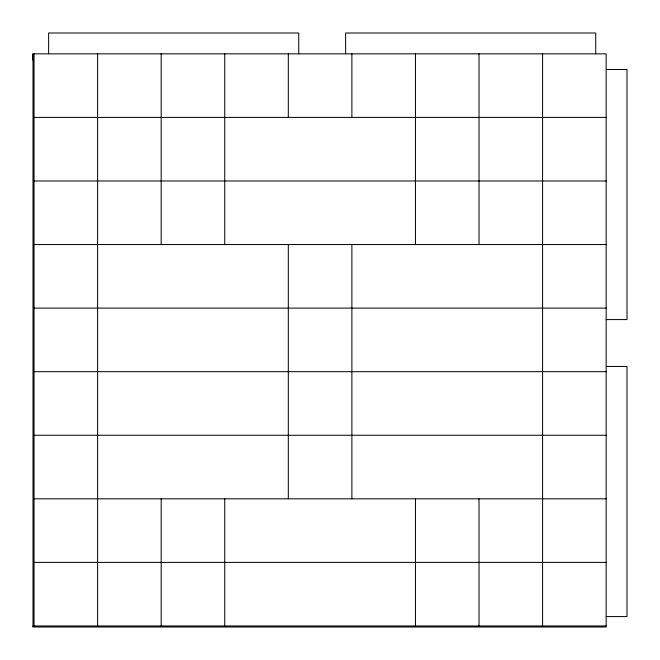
<?xml version="1.0" encoding="UTF-8"?>
<svg xmlns="http://www.w3.org/2000/svg" width="660" height="660" viewBox="0 0 660 660"><rect width="100%" height="100%" fill="white"/><g stroke="black" fill="none" stroke-linecap="round" stroke-linejoin="round"><path stroke-width="0.99" d="M33 626.48L33 625.961L606.16 625.961M33 60.06L33 53.84L606.16 53.84L606.16 627L33 627L33 53.84M606.16 69.473L627 69.473L627 319.58L606.16 319.58M34.039 117.414L606.16 117.414M34.039 180.98L606.16 180.98M34.039 244.547L606.16 244.547M34.039 308.113L606.16 308.113M606.16 366.473L627 366.473L627 616.58L606.16 616.58M34.039 371.687L606.16 371.687M34.039 435.254L606.16 435.254M34.039 498.82L606.16 498.82M34.039 562.386L606.16 562.386M595.741 53.84L595.741 33L345.634 33L345.634 53.84M542.586 53.84L542.586 625.961M479.02 53.84L479.02 244.547M479.02 498.82L479.02 625.961M415.453 53.84L415.453 244.547M415.453 498.82L415.453 625.961M351.887 53.84L351.887 117.414M351.887 244.547L351.887 498.82M298.741 53.84L298.741 33L48.634 33L48.634 53.84M288.313 53.84L288.313 117.414M288.313 244.547L288.313 498.82M224.746 53.84L224.746 244.547M224.746 498.82L224.746 625.961M161.18 53.84L161.18 244.547M161.18 498.82L161.18 625.961M97.614 53.84L97.614 625.961M34.039 53.84L34.039 625.961"/></g></svg>
